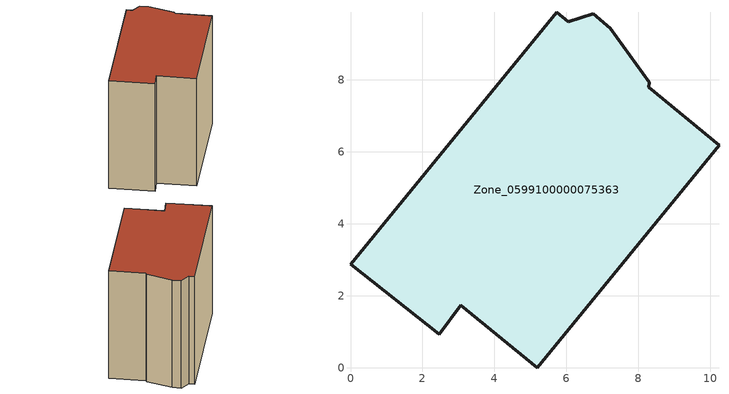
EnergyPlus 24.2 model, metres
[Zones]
Zone_0599100000075363
 floor ground (C_G): 3.06,1.74 2.46,0.93 0,2.88 5.73,9.88 6.05,9.62 6.75,9.83 7.22,9.44 8.3,7.93 8.29,7.79 10.24,6.19 5.19,0 z0
 wall outside (C_F): 5.73,9.88 0,2.88 2.46,0.93 3.06,1.74 5.19,0 10.24,6.19 8.29,7.79 8.3,7.93 7.22,9.44 6.75,9.83 6.05,9.62 5.73,9.88 z0:8.48
 roof outside (C_R): 8.29,7.79 8.3,7.93 7.22,9.44 6.75,9.83 6.05,9.62 5.73,9.88 0,2.88 2.46,0.93 3.06,1.74 5.19,0 10.24,6.19 z8.48
[BUILDING]
Pand.0599100000075363: North Axis=0; Terrain=City; Loads Convergence Tolerance Value=0.04; Temperature Convergence Tolerance Value=0.4; Solar Distribution=FullExterior; Maximum Number of Warmup Days=25; Minimum Number of Warmup Days=1
[Site:Location]
Rotterdam.The.Hague.AP_ZH_NLD Design_Conditions: Latitude=51.96; Longitude=4.45; Time Zone=1; Elevation=-4.5
[SITE:GROUNDTEMPERATURE:BUILDINGSURFACE]
18, 18, 18, 18, 18, 18, 18, 18, 18, 18, 18, 18
[MATERIAL] Thermal Absorptance=0.9; Solar Absorptance=0.7; Visible Absorptance=0.7
Name | Roughness | Thickness | Conductivity | Density | Specific Heat
G.TI.1946-1964 | MediumSmooth | 0.15 | 1 | 540 | 1210
F.TI.1946-1964 | Rough | 0.3 | 0.857143 | 1920 | 840
R.TI.1946-1964 | MediumRough | 0.2 | 0.277778 | 1500 | 1000
[CONSTRUCTION]
C_G: G.TI.1946-1964
C_F: F.TI.1946-1964
C_R: R.TI.1946-1964
[ZONE]
Zone_0599100000075363: Type=1; Multiplier=1; Ceiling Height=Autocalculate; Volume=Autocalculate; Floor Area=autocalculate; Part of Total Floor Area=Yes
[ZONEINFILTRATION:DESIGNFLOWRATE]
Infil_Zone_0599100000075363: Zone or ZoneList or Space or SpaceList=Zone_0599100000075363; Schedule=AlwaysOn; Design Flow Rate Calculation Method=Flow/Area; Flow Rate per Floor Area=0.003; Constant Term Coefficient=1; Temperature Term Coefficient=0; Velocity Term Coefficient=0; Velocity Squared Term Coefficient=0
[HVACTEMPLATE:ZONE:IDEALLOADSAIRSYSTEM]
Zone_0599100000075363: Maximum Heating Supply Air Temperature=50; Minimum Cooling Supply Air Temperature=13; Maximum Heating Supply Air Humidity Ratio=0.0156; Minimum Cooling Supply Air Humidity Ratio=0.0077; Heating Limit=NoLimit; Cooling Limit=NoLimit; Dehumidification Control Type=ConstantSensibleHeatRatio; Cooling Sensible Heat Ratio=0.7; Dehumidification Setpoint=60; Humidification Control Type=None; Humidification Setpoint=30; Outdoor Air Method=None; Outdoor Air Flow Rate per Person=0.00944; Outdoor Air Flow Rate per Zone Floor Area=0; Outdoor Air Flow Rate per Zone=0; Demand Controlled Ventilation Type=None; Outdoor Air Economizer Type=NoEconomizer; Heat Recovery Type=None; Sensible Heat Recovery Effectiveness=0.7; Latent Heat Recovery Effectiveness=0.65
[ZONECONTROL:THERMOSTAT]
ThermostatControl_Zone_0599100000075363: Zone or ZoneList=Zone_0599100000075363; Control Type Schedule=DualSetpointControlType; Control 1=Thermostat_Zone_0599100000075363; Temperature Difference Between Cutout And Setpoint=0
[THERMOSTATSETPOINT:DUALSETPOINT]
Thermostat_Zone_0599100000075363: Heating Setpoint Temperature Schedule=HeatingSetpoint_Zone_0599100000075363; Cooling Setpoint Temperature Schedule=CoolingSetpoint_Zone_0599100000075363
[SCHEDULE:COMPACT]
HeatingSetpoint_Zone_0599100000075363: Through: 12/31, For: AllDays, Until: 24:00, 21
CoolingSetpoint_Zone_0599100000075363: Through: 12/31, For: AllDays, Until: 24:00, 24
DualSetpointControlType: Through: 12/31, For: AllDays, Until: 24:00, 4
AlwaysOn: Through: 12/31, For: AllDays, Until: 24:00, 1
